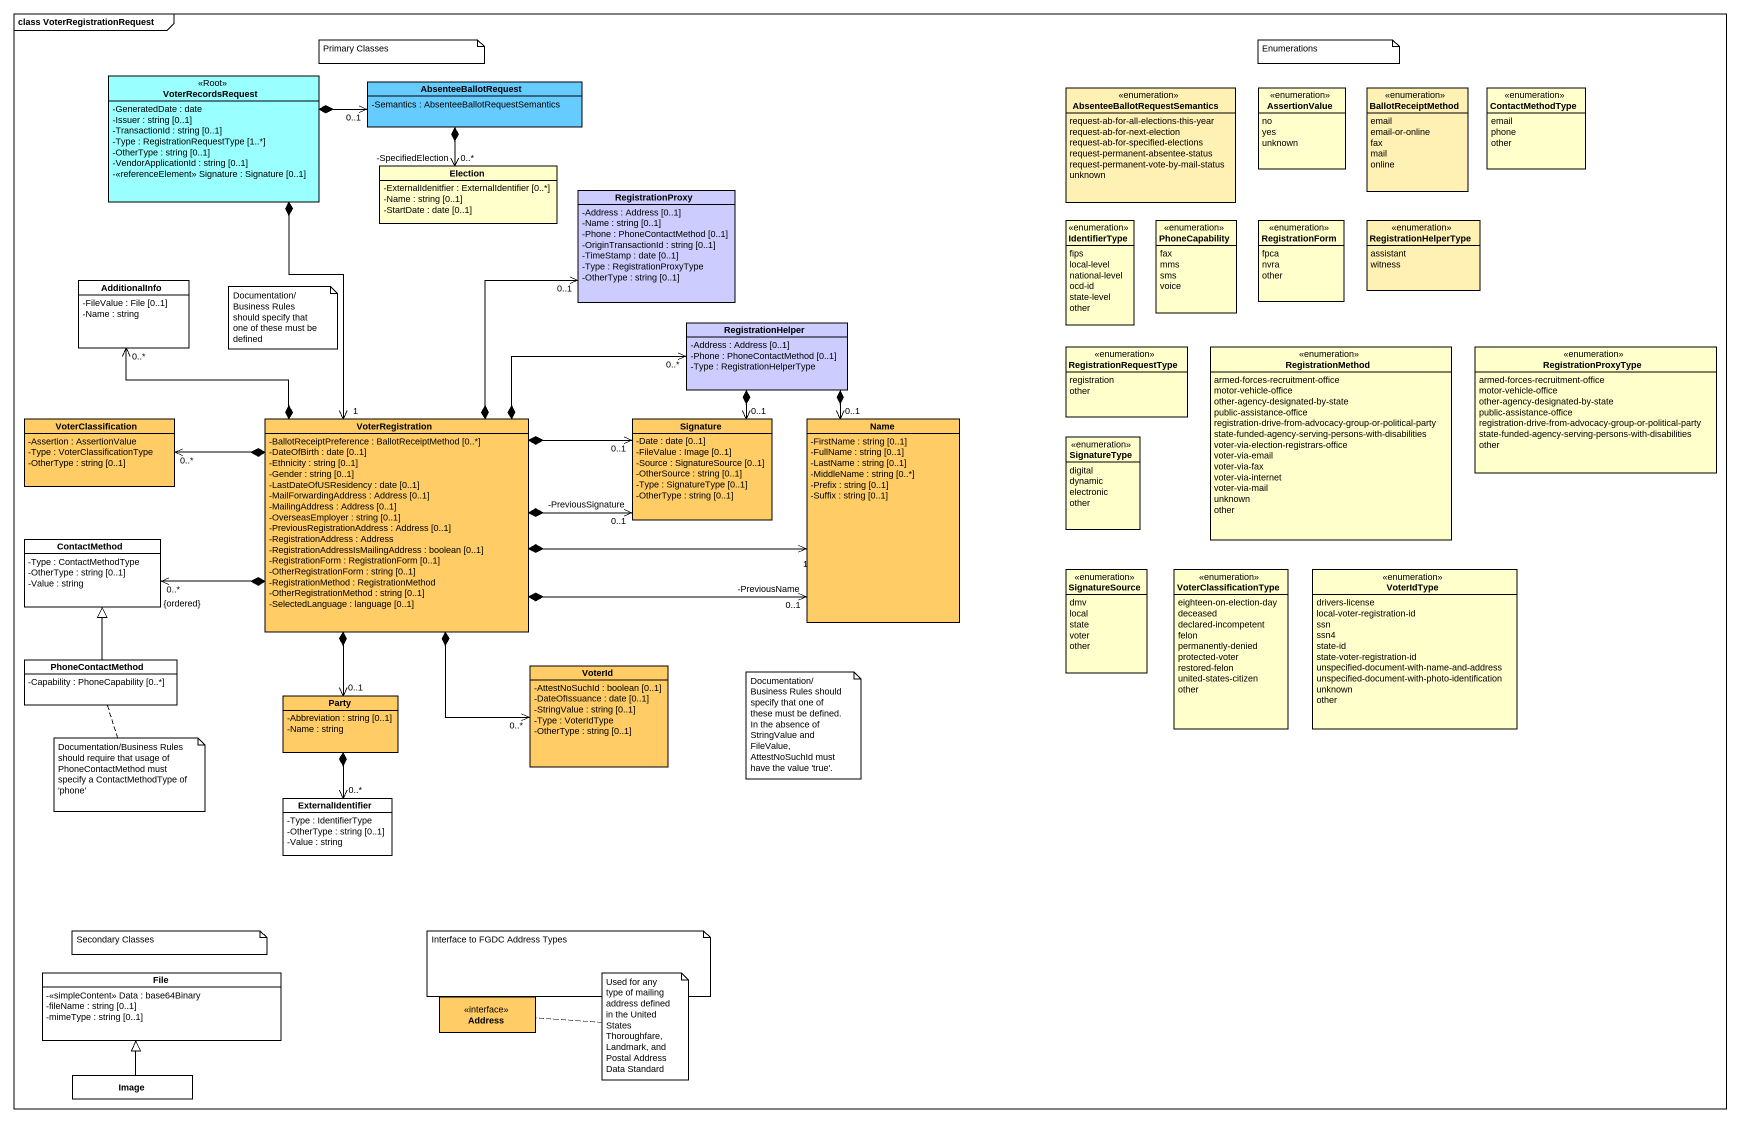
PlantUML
@startuml
mainframe class VoterRegistrationRequest
hide circle
hide empty members
skinparam classAttributeIconSize 0
class VoterRecordsRequest <<Root>> #99FFFF {
  -GeneratedDate : date
  -Issuer : string [0..1]
  -TransactionId : string [0..1]
  -Type : RegistrationRequestType [1..*]
  -OtherType : string [0..1]
  -VendorApplicationId : string [0..1]
  -<<referenceElement>> Signature : Signature [0..1]
}
class AbsenteeBallotRequest #66CCFF {
  -Semantics : AbsenteeBallotRequestSemantics
}
enum "AbsenteeBallotRequestSemantics" as AbsenteeBallotRequestSemanti #FFF0B4 {
  request-ab-for-all-elections-this-year
  request-ab-for-next-election
  request-ab-for-specified-elections
  request-permanent-absentee-status
  request-permanent-vote-by-mail-status
  unknown
}
enum AssertionValue #FFFFCC {
  no
  yes
  unknown
}
enum BallotReceiptMethod #FFF0B4 {
  email
  email-or-online
  fax
  mail
  online
}
enum ContactMethodType #FFFFCC {
  email
  phone
  other
}
class Election #FFFFCC {
  -ExternalIdenitfier : ExternalIdentifier [0..*]
  -Name : string [0..1]
  -StartDate : date [0..1]
}
class RegistrationProxy #CCCCFF {
  -Address : Address [0..1]
  -Name : string [0..1]
  -Phone : PhoneContactMethod [0..1]
  -OriginTransactionId : string [0..1]
  -TimeStamp : date [0..1]
  -Type : RegistrationProxyType
  -OtherType : string [0..1]
}
enum IdentifierType #FFFFCC {
  fips
  local-level
  national-level
  ocd-id
  state-level
  other
}
enum PhoneCapability #FFFFCC {
  fax
  mms
  sms
  voice
}
enum RegistrationForm #FFFFCC {
  fpca
  nvra
  other
}
enum RegistrationHelperType #FFF0B4 {
  assistant
  witness
}
class AdditionalInfo {
  -FileValue : File [0..1]
  -Name : string
}
class RegistrationHelper #CCCCFF {
  -Address : Address [0..1]
  -Phone : PhoneContactMethod [0..1]
  -Type : RegistrationHelperType
}
enum RegistrationRequestType #FFFFCC {
  registration
  other
}
enum RegistrationMethod #FFFFCC {
  armed-forces-recruitment-office
  motor-vehicle-office
  other-agency-designated-by-state
  public-assistance-office
  registration-drive-from-advocacy-group-or-political-party
  state-funded-agency-serving-persons-with-disabilities
  voter-via-election-registrars-office
  voter-via-email
  voter-via-fax
  voter-via-internet
  voter-via-mail
  unknown
  other
}
enum RegistrationProxyType #FFFFCC {
  armed-forces-recruitment-office
  motor-vehicle-office
  other-agency-designated-by-state
  public-assistance-office
  registration-drive-from-advocacy-group-or-political-party
  state-funded-agency-serving-persons-with-disabilities
  other
}
class VoterClassification #FFCC66 {
  -Assertion : AssertionValue
  -Type : VoterClassificationType
  -OtherType : string [0..1]
}
class VoterRegistration #FFCC66 {
  -BallotReceiptPreference : BallotReceiptMethod [0..*]
  -DateOfBirth : date [0..1]
  -Ethnicity : string [0..1]
  -Gender : string [0..1]
  -LastDateOfUSResidency : date [0..1]
  -MailForwardingAddress : Address [0..1]
  -MailingAddress : Address [0..1]
  -OverseasEmployer : string [0..1]
  -PreviousRegistrationAddress : Address [0..1]
  -RegistrationAddress : Address
  -RegistrationAddressIsMailingAddress : boolean [0..1]
  -RegistrationForm : RegistrationForm [0..1]
  -OtherRegistrationForm : string [0..1]
  -RegistrationMethod : RegistrationMethod
  -OtherRegistrationMethod : string [0..1]
  -SelectedLanguage : language [0..1]
}
class Signature #FFCC66 {
  -Date : date [0..1]
  -FileValue : Image [0..1]
  -Source : SignatureSource [0..1]
  -OtherSource : string [0..1]
  -Type : SignatureType [0..1]
  -OtherType : string [0..1]
}
class Name #FFCC66 {
  -FirstName : string [0..1]
  -FullName : string [0..1]
  -LastName : string [0..1]
  -MiddleName : string [0..*]
  -Prefix : string [0..1]
  -Suffix : string [0..1]
}
enum SignatureType #FFFFCC {
  digital
  dynamic
  electronic
  other
}
class ContactMethod {
  -Type : ContactMethodType
  -OtherType : string [0..1]
  -Value : string
}
enum SignatureSource #FFFFCC {
  dmv
  local
  state
  voter
  other
}
enum VoterClassificationType #FFFFCC {
  eighteen-on-election-day
  deceased
  declared-incompetent
  felon
  permanently-denied
  protected-voter
  restored-felon
  united-states-citizen
  other
}
enum VoterIdType #FFFFCC {
  drivers-license
  local-voter-registration-id
  ssn
  ssn4
  state-id
  state-voter-registration-id
  unspecified-document-with-name-and-address
  unspecified-document-with-photo-identification
  unknown
  other
}
class PhoneContactMethod {
  -Capability : PhoneCapability [0..*]
}
class VoterId #FFCC66 {
  -AttestNoSuchId : boolean [0..1]
  -DateOfIssuance : date [0..1]
  -StringValue : string [0..1]
  -Type : VoterIdType
  -OtherType : string [0..1]
}
class Party #FFCC66 {
  -Abbreviation : string [0..1]
  -Name : string
}
class ExternalIdentifier {
  -Type : IdentifierType
  -OtherType : string [0..1]
  -Value : string
}
class "File" as File_ {
  -<<simpleContent>> Data : base64Binary
  -fileName : string [0..1]
  -mimeType : string [0..1]
}
interface Address #FFCC66
class Image
VoterRecordsRequest *-right-> "0..1" AbsenteeBallotRequest
VoterRecordsRequest *--> "1" VoterRegistration
AbsenteeBallotRequest *--> "-SpecifiedElection\n0..*" Election
RegistrationHelper *--> "0..1" Signature
RegistrationHelper *--> "0..1" Name
VoterRegistration *-up-> "0..1" RegistrationProxy
VoterRegistration *-up-> "0..*" AdditionalInfo
VoterRegistration *-right-> "0..*" RegistrationHelper
VoterRegistration *-left-> "0..*" VoterClassification
VoterRegistration *-right-> "0..1" Signature
VoterRegistration *-right-> "0..1\n-PreviousSignature" Signature
VoterRegistration *-right-> "-PreviousName\n0..1" Name
VoterRegistration *-right-> "1" Name
VoterRegistration *-left-> "0..*\n{ordered}" ContactMethod
VoterRegistration *--> "0..*" VoterId
VoterRegistration *--> "0..1" Party
PhoneContactMethod -up-|> ContactMethod
Party *--> "0..*" ExternalIdentifier
Image -up-|> File_
note as N1
  Primary Classes
end note
note as N2
  Enumerations
end note
note as N3
  Documentation/Business Rules should specify that one of these must be defined
end note
note as N4
  Documentation/Business Rules should specify that one of these must be defined. In the absence of StringValue and FileValue, AttestNoSuchId must have the value 'true'.
end note
note bottom of PhoneContactMethod : Documentation/Business Rules should require that usage of PhoneContactMethod must specify a ContactMethodType of 'phone'
note as N6
  Secondary Classes
end note
note as N7
  Interface to FGDC Address Types
end note
note right of Address : Used for any type of mailing address defined in the United States Thoroughfare, Landmark, and Postal Address Data Standard
@enduml
